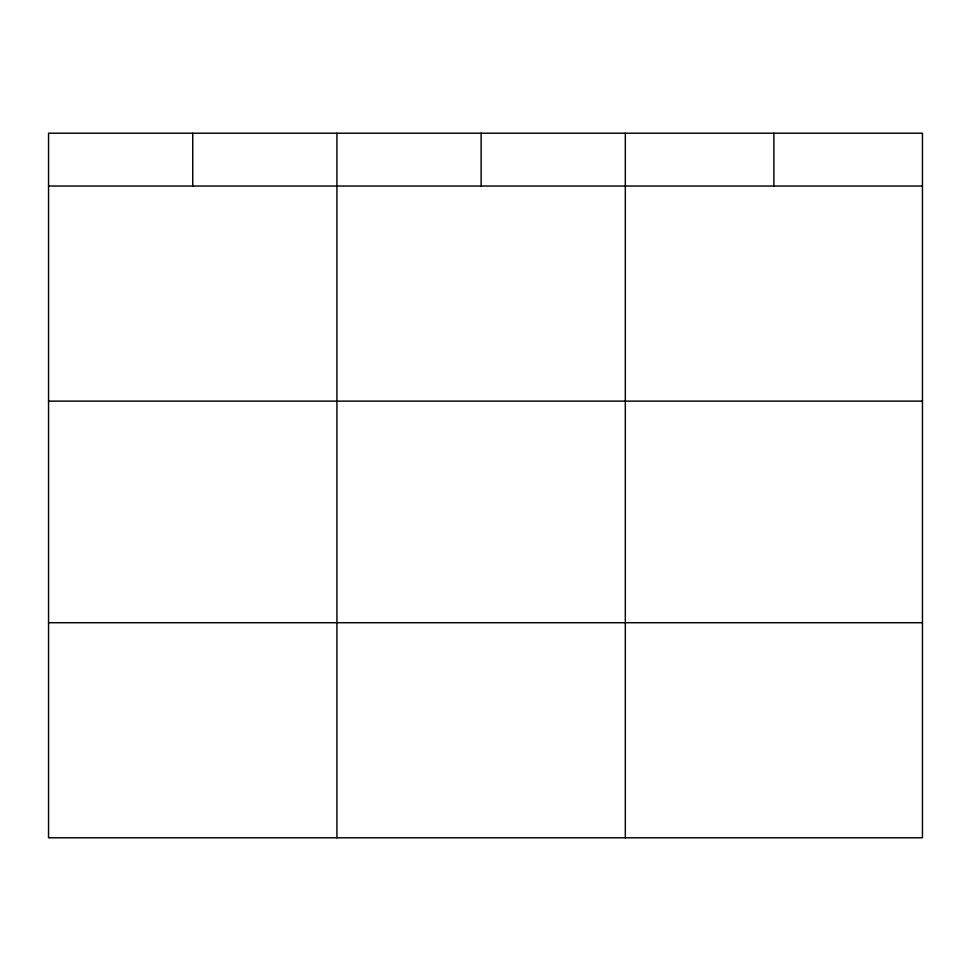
<?xml version="1.0" encoding="UTF-8"?>
<svg xmlns="http://www.w3.org/2000/svg" width="971" height="971" viewBox="0 0 971 971"><rect width="100%" height="100%" fill="white"/><g stroke="black" fill="none" stroke-linecap="round" stroke-linejoin="round"><path stroke-width="1.46" d="M922.45 401.12L922.45 133.209L48.55 133.209L48.55 837.791L922.45 837.791L922.45 401.12L48.55 401.12M48.55 186.031L922.45 186.031M48.55 622.714L922.45 622.714M773.887 133.209L773.887 186.031M625.324 133.209L625.324 837.791M481.131 133.209L481.131 186.031M336.937 133.209L336.937 837.791M192.744 133.209L192.744 186.031"/></g></svg>
